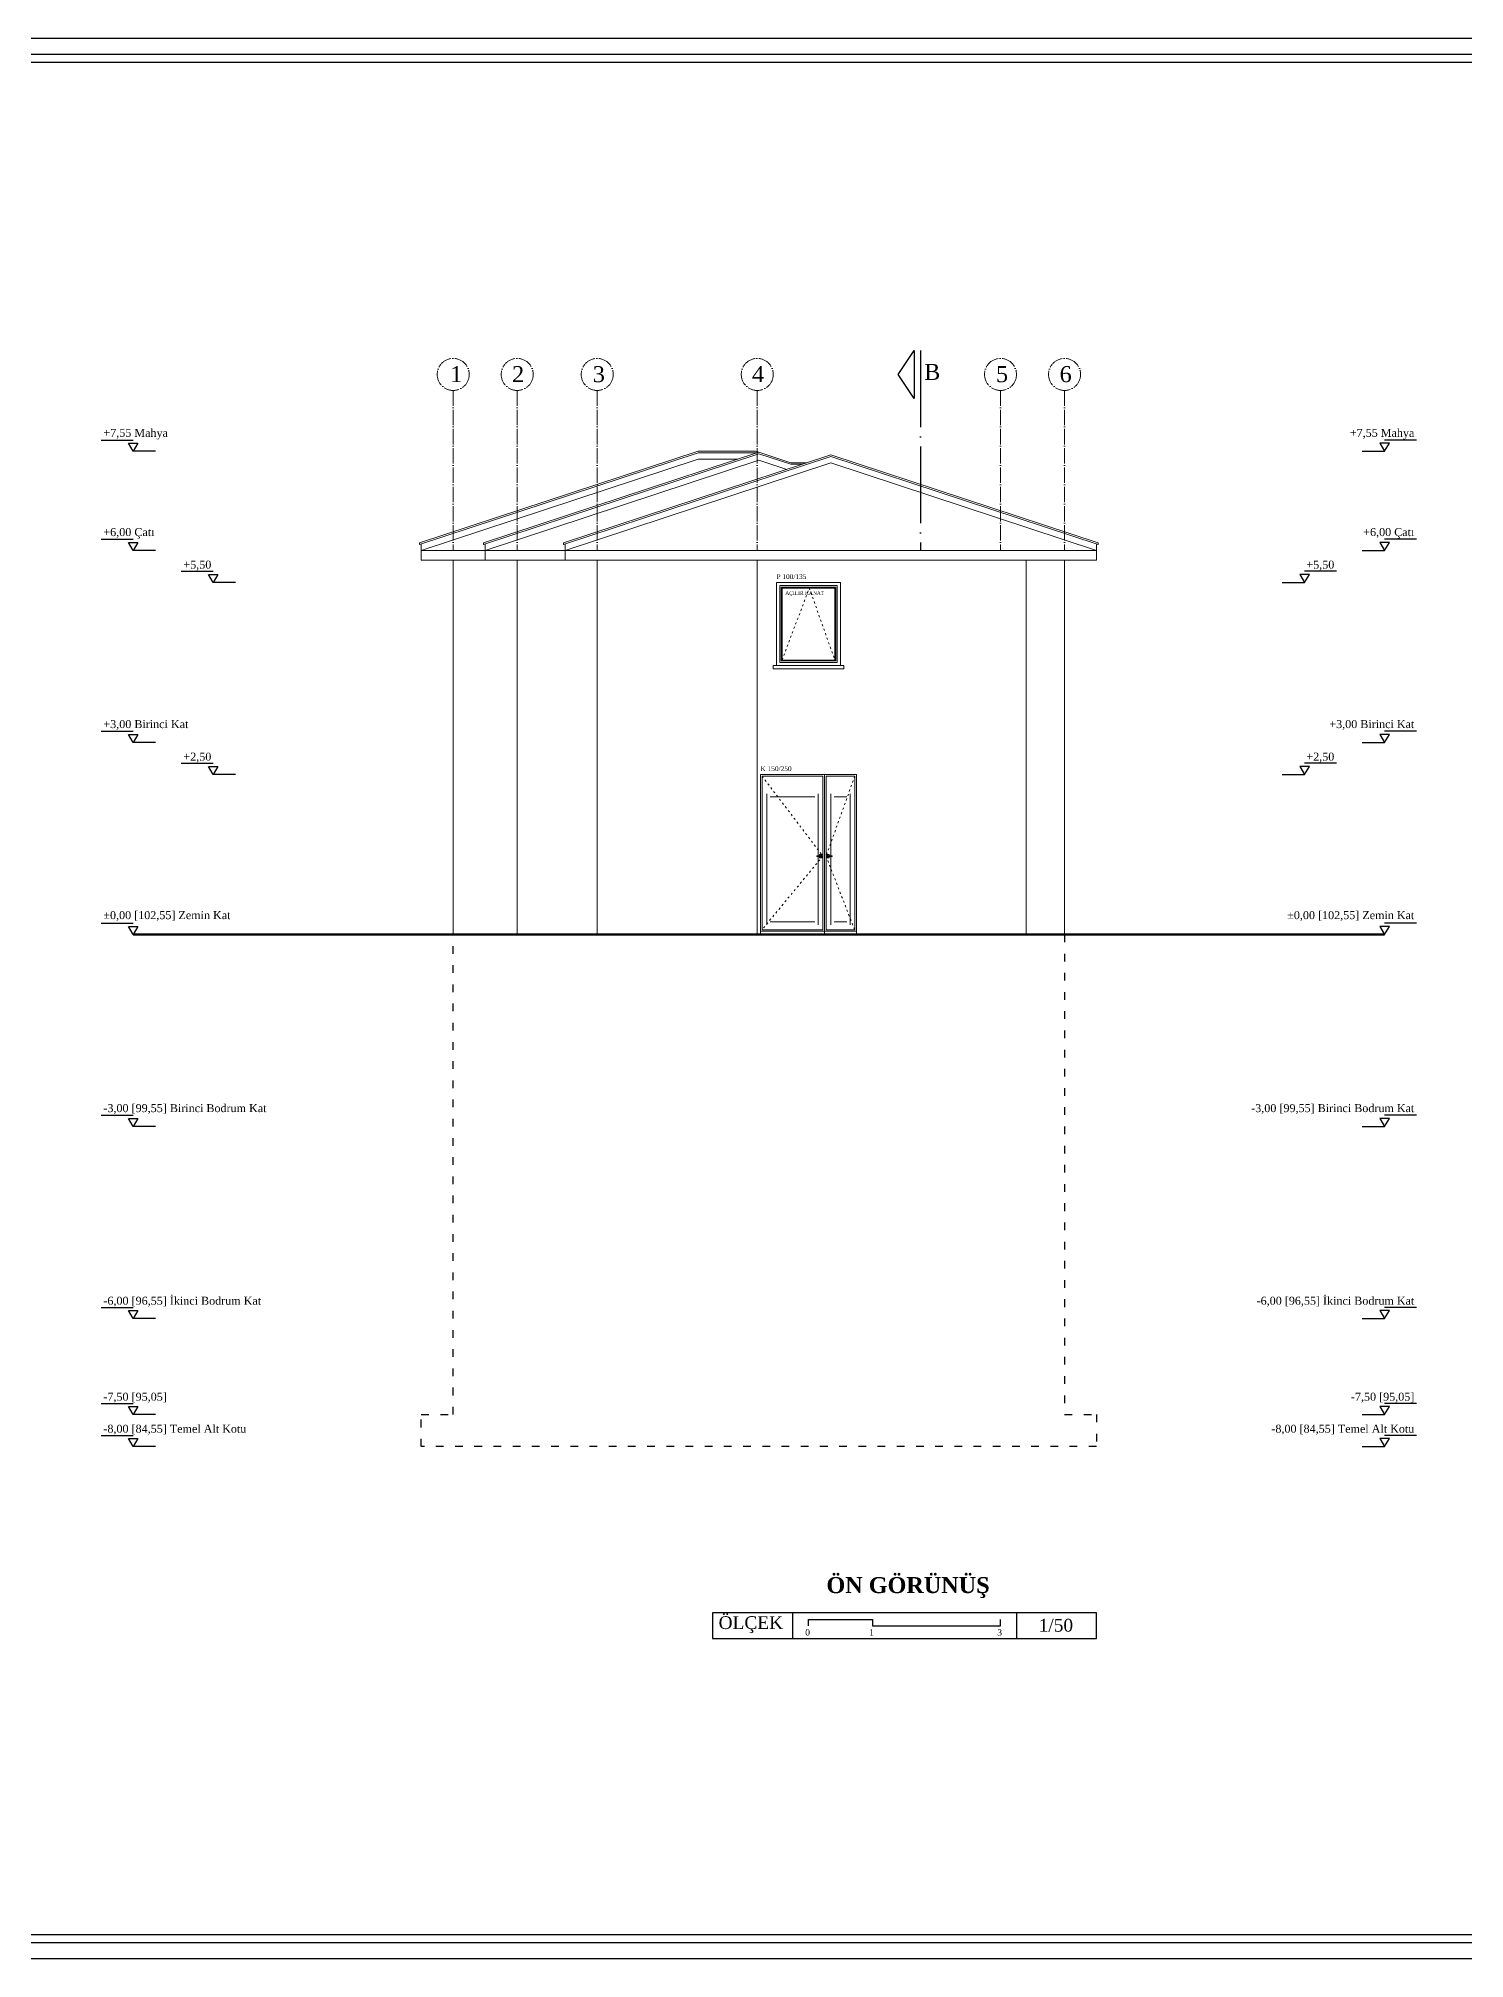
# Model space of a CAD drawing. Header units: metres. Extents: x -5196 to 34307, y 7076 to 19260.
# Drawn here: x 24159 to 26387, y 9174 to 12174 of the extents above; entities that cross this region are included whole.
import ezdxf

# ---------------------------------------------------------------- set-up
doc = ezdxf.new("R2010")
doc.units = ezdxf.units.M
for name, pattern in [('ACAD_ISO03', [30, 12, -18]), ('ACAD_ISO03W100', [30, 12, -18]), ('ACAD_ISO04W100', [30, 24, -3, 0, -3])]:
    doc.linetypes.add(name, pattern=pattern)
doc.layers.add('YLZ-AKS', color=7, linetype='ACAD_ISO04W100', lineweight=5, true_color=0x2e2f36)
doc.layers.add('YLZ-GÖRÜNÜŞ -arkada kalanlar-', color=7, linetype='Continuous', lineweight=0, true_color=0xb1b09f)
for name, color, linetype, lineweight in [('YLZ-ALAN HESABI', 41, 'Continuous', 35), ('YLZ-DUVAR', 151, 'Continuous', 20), ('YLZ-KAPI', 241, 'Continuous', 9), ('YLZ-PARSEL', 65, 'Continuous', 50), ('YLZ-PENCERE GÖRÜNÜŞ', 137, 'Continuous', 9), ('YLZ-ÇATI', 241, 'Continuous', 13), ('YLZ-ÖLÇÜ', 251, 'Continuous', 5)]:
    doc.layers.add(name, color=color, linetype=linetype, lineweight=lineweight)
for name, color, linetype in [('YLZ-Kesit Çizgisi', 10, 'Continuous'), ('YLZ-KOLON KİRİŞ KESİT', 240, 'Continuous'), ('YLZ-PAFTA', 165, 'Continuous'), ('YLZ-YAZI', 113, 'Continuous')]:
    doc.layers.add(name, color=color, linetype=linetype)
doc.styles.add('ARIAL', font='times.ttf')

# ---------------------------------------------------------------- blocks, each defined once
blk = doc.blocks.new('K 150 1')
blk.add_line((501655.5, 4509958), (501505.5, 4509958))
at = {"layer": 'YLZ-GÖRÜNÜŞ -arkada kalanlar-', "linetype": 'ACAD_ISO03W100', "ltscale": 0.25}
for points in [[(501508, 4510205.5), (501603, 4510080.5), (501508, 4509965.5)], [(501653, 4510205.5), (501608, 4510080.5), (501652.5, 4509965.5)]]:
    blk.add_lwpolyline(points, dxfattribs=at)
at = {"layer": 'YLZ-GÖRÜNÜŞ -arkada kalanlar-'}
for points in [[(501508, 4509965.5), (501603, 4509965.5), (501603, 4510205.5), (501508, 4510205.5)], [(501653, 4509965.5), (501608, 4509965.5), (501608, 4510205.5), (501653, 4510205.5)]]:
    blk.add_lwpolyline(points, close=True, dxfattribs=at)
at = {"layer": 'YLZ-KAPI'}
for p, q in [((501520.5, 4510173), (501590.5, 4510173)), ((501640.5, 4510173), (501620.5, 4510173)), ((501520.5, 4509978), (501590.5, 4509978)), ((501640.5, 4509978), (501620.5, 4509978))]:
    blk.add_line(p, q, dxfattribs=at)
for points in [[(501505.5, 4509963), (501605.5, 4509963), (501605.5, 4510208), (501505.5, 4510208)], [(501655.5, 4509963), (501605.5, 4509963), (501605.5, 4510208), (501655.5, 4510208)], [(501593.5, 4510081), (501601, 4510081), (501601, 4510080), (501593.5, 4510080)], [(501617.5, 4510081), (501610, 4510081), (501610, 4510080), (501617.5, 4510080)], [(501605.5, 4509958), (501505.5, 4509958), (501505.5, 4509963), (501605.5, 4509963)], [(501655.5, 4509958), (501605.5, 4509958), (501605.5, 4509963), (501655.5, 4509963)]]:
    blk.add_lwpolyline(points, close=True, dxfattribs=at)
for points in [[(501515.5, 4510178), (501515.5, 4509973)], [(501595.5, 4509973), (501595.5, 4510178)], [(501615.5, 4509973), (501615.5, 4510178)], [(501645.5, 4510178), (501645.5, 4509973)], [(501598, 4510081), (501598, 4510083), (501603, 4510083), (501603, 4510078), (501598, 4510078), (501598, 4510080)], [(501599.5, 4510081), (501599.5, 4510081.5), (501601.5, 4510081.5), (501601.5, 4510079.5), (501599.5, 4510079.5), (501599.5, 4510080)], [(501613, 4510081), (501613, 4510083), (501608, 4510083), (501608, 4510078), (501613, 4510078), (501613, 4510080)], [(501611.5, 4510081), (501611.5, 4510081.5), (501609.5, 4510081.5), (501609.5, 4510079.5), (501611.5, 4510079.5), (501611.5, 4510080)]]:
    blk.add_lwpolyline(points, dxfattribs=at)
at = {"layer": 'YLZ-YAZI', "insert": (501505.5, 4510220.8), "char_height": 7.5, "attachment_point": 1, "style": 'ARIAL'}
blk.add_mtext_dynamic_manual_height_columns('K 150/250', width=206.582, gutter_width=7.5, heights=[0], dxfattribs=at)
blk = doc.blocks.new('P 100 1')
at = {"layer": 'YLZ-GÖRÜNÜŞ -arkada kalanlar-'}
blk.add_lwpolyline([(504712.7, 4510574), (504630.2, 4510574), (504630.2, 4510686.5), (504712.7, 4510686.5)], close=True, dxfattribs=at)
at = {"layer": 'YLZ-GÖRÜNÜŞ -arkada kalanlar-', "linetype": 'ACAD_ISO03W100', "ltscale": 0.25}
blk.add_lwpolyline([(504630.2, 4510574), (504672.7, 4510686.5), (504712.7, 4510574)], dxfattribs=at)
at = {"layer": 'YLZ-PENCERE GÖRÜNÜŞ'}
for points in [[(504621.5, 4510565.3), (504721.5, 4510565.3), (504721.5, 4510695.3), (504621.5, 4510695.3)], [(504626.5, 4510570.3), (504716.5, 4510570.3), (504716.5, 4510690.3), (504626.5, 4510690.3)], [(504714, 4510572.8), (504629, 4510572.8), (504629, 4510687.8), (504714, 4510687.8)], [(504616.5, 4510560.3), (504726.5, 4510560.3), (504726.5, 4510565.3), (504616.5, 4510565.3)]]:
    blk.add_lwpolyline(points, close=True, dxfattribs=at)
at = {"layer": 'YLZ-YAZI', "attachment_point": 1, "style": 'ARIAL'}
for s, insert, char_height in [('P 100/135', (504621.5, 4510708.1), 7.5), ('AÇILIR KANAT', (504635.2, 4510681.5), 5.625)]:
    blk.add_mtext_dynamic_manual_height_columns(s, width=206.582, gutter_width=7.5, heights=[0], dxfattribs=dict(at, insert=insert, char_height=char_height))
blk = doc.blocks.new('Kot 3')
at = {"layer": 'YLZ-YAZI'}
for p, q in [((24257.1, 14546.3), (24307.1, 14546.3)), ((26312.1, 14546.3), (26262.1, 14546.3)), ((24257.1, 14391.3), (24307.1, 14391.3)), ((26312.1, 14391.3), (26262.1, 14391.3)), ((24382.1, 14341.3), (24432.1, 14341.3)), ((26187.1, 14341.3), (26137.1, 14341.3)), ((24257.1, 14091.3), (24307.1, 14091.3)), ((26312.1, 14091.3), (26262.1, 14091.3)), ((24382.1, 14041.3), (24432.1, 14041.3)), ((26187.1, 14041.3), (26137.1, 14041.3)), ((24257.1, 13791.3), (24307.1, 13791.3)), ((26312.1, 13791.3), (26262.1, 13791.3)), ((24257.1, 13491.3), (24307.1, 13491.3)), ((26312.1, 13491.3), (26262.1, 13491.3)), ((24257.1, 13191.3), (24307.1, 13191.3)), ((26312.1, 13191.3), (26262.1, 13191.3)), ((24257.1, 13041.3), (24307.1, 13041.3)), ((26312.1, 13041.3), (26262.1, 13041.3)), ((24257.1, 12991.3), (24307.1, 12991.3)), ((26312.1, 12991.3), (26262.1, 12991.3))]:
    blk.add_line(p, q, dxfattribs=at)
for points in [[(24342.1, 14528.8), (24307.1, 14528.8), (24299.6, 14541.3), (24314.6, 14541.3), (24307.1, 14528.8)], [(26227.1, 14528.8), (26262.1, 14528.8), (26269.6, 14541.3), (26254.6, 14541.3), (26262.1, 14528.8)], [(24342.1, 14373.8), (24307.1, 14373.8), (24299.6, 14386.3), (24314.6, 14386.3), (24307.1, 14373.8)], [(26227.1, 14373.8), (26262.1, 14373.8), (26269.6, 14386.3), (26254.6, 14386.3), (26262.1, 14373.8)], [(24467.1, 14323.8), (24432.1, 14323.8), (24424.6, 14336.3), (24439.6, 14336.3), (24432.1, 14323.8)], [(26102.1, 14323.8), (26137.1, 14323.8), (26144.6, 14336.3), (26129.6, 14336.3), (26137.1, 14323.8)], [(24342.1, 14073.8), (24307.1, 14073.8), (24299.6, 14086.3), (24314.6, 14086.3), (24307.1, 14073.8)], [(26227.1, 14073.8), (26262.1, 14073.8), (26269.6, 14086.3), (26254.6, 14086.3), (26262.1, 14073.8)], [(24467.1, 14023.8), (24432.1, 14023.8), (24424.6, 14036.3), (24439.6, 14036.3), (24432.1, 14023.8)], [(26102.1, 14023.8), (26137.1, 14023.8), (26144.6, 14036.3), (26129.6, 14036.3), (26137.1, 14023.8)], [(24342.1, 13773.8), (24307.1, 13773.8), (24299.6, 13786.3), (24314.6, 13786.3), (24307.1, 13773.8)], [(26227.1, 13773.8), (26262.1, 13773.8), (26269.6, 13786.3), (26254.6, 13786.3), (26262.1, 13773.8)], [(24342.1, 13473.8), (24307.1, 13473.8), (24299.6, 13486.3), (24314.6, 13486.3), (24307.1, 13473.8)], [(26227.1, 13473.8), (26262.1, 13473.8), (26269.6, 13486.3), (26254.6, 13486.3), (26262.1, 13473.8)], [(24342.1, 13173.8), (24307.1, 13173.8), (24299.6, 13186.3), (24314.6, 13186.3), (24307.1, 13173.8)], [(26227.1, 13173.8), (26262.1, 13173.8), (26269.6, 13186.3), (26254.6, 13186.3), (26262.1, 13173.8)], [(24342.1, 13023.8), (24307.1, 13023.8), (24299.6, 13036.3), (24314.6, 13036.3), (24307.1, 13023.8)], [(26227.1, 13023.8), (26262.1, 13023.8), (26269.6, 13036.3), (26254.6, 13036.3), (26262.1, 13023.8)], [(24342.1, 12973.8), (24307.1, 12973.8), (24299.6, 12986.3), (24314.6, 12986.3), (24307.1, 12973.8)], [(26227.1, 12973.8), (26262.1, 12973.8), (26269.6, 12986.3), (26254.6, 12986.3), (26262.1, 12973.8)]]:
    blk.add_lwpolyline(points, dxfattribs=at)
at = {"layer": 'YLZ-YAZI', "char_height": 12.5, "style": 'ARIAL'}
for s, width, heights, insert, attachment_point in [('+7,55 Mahya', 358.477, [93.8], (24260.6, 14563.8), 1), ('+7,55 Mahya', 358.477, [93.8], (26308.6, 14563.8), 3), ('+6,00 Çatı', 358.477, [93.8], (24260.6, 14408.8), 1), ('+6,00 Çatı', 358.477, [93.8], (26308.6, 14408.8), 3), ('+5,50', 344.303, [0], (24385.6, 14357.9), 1), ('+5,50', 344.303, [0], (26183.6, 14357.9), 3), ('+3,00 Birinci Kat', 358.477, [93.8], (24260.6, 14108.8), 1), ('+3,00 Birinci Kat', 358.477, [93.8], (26308.6, 14108.8), 3), ('+2,50', 344.303, [0], (24385.6, 14057.9), 1), ('+2,50', 344.303, [0], (26183.6, 14057.9), 3), ('±0,00 [102,55] Zemin Kat', 344.303, [0], (24260.6, 13810.3), 1), ('±0,00 [102,55] Zemin Kat', 344.303, [0], (26308.6, 13810.3), 3), ('-3,00 [99,55] Birinci Bodrum Kat', 358.477, [93.8], (24260.6, 13508.8), 1), ('-3,00 [99,55] Birinci Bodrum Kat', 358.477, [93.8], (26308.6, 13508.8), 3), ('-6,00 [96,55] İkinci Bodrum Kat', 344.303, [0], (24260.6, 13207.9), 1), ('-6,00 [96,55] İkinci Bodrum Kat', 344.303, [0], (26308.6, 13207.9), 3), ('-7,50 [95,05]', 344.303, [0], (24260.6, 13057.9), 1), ('-7,50 [95,05]', 344.303, [0], (26308.6, 13057.9), 3), ('-8,00 [84,55] Temel Alt Kotu', 344.303, [0], (24260.6, 13007.9), 1), ('-8,00 [84,55] Temel Alt Kotu', 344.303, [0], (26308.6, 13007.9), 3)]:
    blk.add_mtext_dynamic_manual_height_columns(s, width=width, gutter_width=12.5, heights=heights, dxfattribs=dict(at, insert=insert, attachment_point=attachment_point))

msp = doc.modelspace()

# ---------------------------------------------------------------- linework, layer by layer
at = {"layer": 'YLZ-AKS'}
for p, q in [((24807.1, 11623.82), (24807.1, 11373.82)), ((24907.1, 11623.82), (24907.1, 11373.82)), ((25032.1, 11623.82), (25032.1, 11373.82)), ((25282.1, 11623.82), (25282.1, 11373.82)), ((25662.1, 11623.82), (25662.1, 11373.82)), ((25762.1, 11623.82), (25762.1, 11373.82))]:
    msp.add_line(p, q, dxfattribs=at)
for centre in [(24807.1, 11648.82), (24907.1, 11648.82), (25032.1, 11648.82), (25282.1, 11648.82), (25662.1, 11648.82), (25762.1, 11648.82)]:
    msp.add_circle(centre, 25, dxfattribs=at)
at = {"layer": 'YLZ-DUVAR'}
for p, q in [((24807.1, 11358.82), (24807.1, 10773.82)), ((24907.1, 11358.82), (24907.1, 10773.82)), ((25032.1, 11358.82), (25032.1, 10773.82)), ((25282.1, 10773.82), (25282.1, 11358.82)), ((25702.1, 10773.82), (25702.1, 11358.82)), ((25762.1, 11358.82), (25762.1, 10773.82))]:
    msp.add_line(p, q, dxfattribs=at)
for points in [[(24857.1, 11373.82), (24757.1, 11373.82), (24757.1, 11358.82), (24857.1, 11358.82)], [(24982.1, 11373.82), (24857.1, 11373.82), (24857.1, 11358.82), (24982.1, 11358.82)]]:
    msp.add_lwpolyline(points, dxfattribs=at)
msp.add_lwpolyline([(24982.1, 11373.82), (25812.1, 11373.82), (25812.1, 11358.82), (24982.1, 11358.82)], close=True, dxfattribs=at)
at = {"layer": 'YLZ-Kesit Çizgisi', "linetype": 'ACAD_ISO04W100', "ltscale": 5}
msp.add_line((25537.1, 11686.32), (25537.1, 11373.82), dxfattribs=at)
msp.add_lwpolyline([(25527.1, 11611.32), (25502.1, 11648.82), (25527.1, 11686.32), (25527.1, 11611.32)], dxfattribs=at)
at = {"layer": 'YLZ-KOLON KİRİŞ KESİT', "linetype": 'ACAD_ISO03'}
msp.add_lwpolyline([(25762.1, 10773.82), (25762.1, 10023.82), (25812.1, 10023.82), (25812.1, 9973.82), (24757.1, 9973.82), (24757.1, 10023.82), (24807.1, 10023.82), (24807.1, 10773.82)], dxfattribs=at)
at = {"layer": 'YLZ-PAFTA'}
for p, q in [((25337.1, 9713.82), (25337.1, 9673.82)), ((25687.1, 9713.82), (25687.1, 9673.82))]:
    msp.add_line(p, q, dxfattribs=at)
for points in [[(18557.1, 9173.82), (34307.1, 9173.82), (34307.1, 12173.82), (18557.1, 12173.82)], [(18582.1, 9198.82), (34282.1, 9198.82), (34282.1, 12148.82), (18582.1, 12148.82)], [(18594.6, 9211.32), (34269.6, 9211.32), (34269.6, 12136.32), (18594.6, 12136.32)], [(25212.1, 9713.82), (25212.1, 9673.82), (25812.1, 9673.82), (25812.1, 9713.82)]]:
    msp.add_lwpolyline(points, close=True, dxfattribs=at)
msp.add_lwpolyline([(25362.07, 9693.75), (25362.07, 9703.75), (25462.07, 9703.75), (25462.07, 9693.75), (25662.07, 9693.75), (25662.07, 9703.75)], dxfattribs=at)
at = {"layer": 'YLZ-PARSEL'}
msp.add_line((24307.1, 10773.82), (26262.1, 10773.82), dxfattribs=at)
at = {"layer": 'YLZ-ÇATI'}
for points in [[(25280.81, 11526.15), (25279.6, 11526.55), (25189.6, 11526.55), (24754.6, 11383), (24754.6, 11385.5), (25189.6, 11529.05), (25279.6, 11529.05), (25284.6, 11527.4)], [(25352.02, 11508.4), (25334.6, 11508.4), (25284.6, 11524.9), (24854.6, 11383), (24854.6, 11385.5), (25284.6, 11527.4), (25334.6, 11510.9), (25359.6, 11510.9)], [(24757.1, 11383.82), (24757.1, 11373.82), (25189.6, 11516.55), (25251.72, 11516.55)], [(24857.1, 11383.82), (24857.1, 11373.82), (25284.6, 11514.9), (25328.16, 11500.52)], [(24982.1, 11383.82), (24982.1, 11373.82), (25397.1, 11510.77), (25812.1, 11373.82), (25812.1, 11383.82)]]:
    msp.add_lwpolyline(points, dxfattribs=at)
msp.add_lwpolyline([(25814.6, 11385.5), (25814.6, 11383), (25397.1, 11520.77), (24979.6, 11383), (24979.6, 11385.5), (25397.1, 11523.27)], close=True, dxfattribs=at)

# ---------------------------------------------------------------- block references
at = {"layer": 'YLZ-ALAN HESABI'}
msp.add_blockref('Kot 3', (0, -3000), dxfattribs=at)
at = {"layer": 'YLZ-ÖLÇÜ'}
for name, p in [('P 100 1', (-479309.36, -4499371.46)), ('K 150 1', (-476218.43, -4499184.17))]:
    msp.add_blockref(name, p, dxfattribs=at)

# ---------------------------------------------------------------- texts
at = {"layer": 'YLZ-Kesit Çizgisi', "linetype": 'ACAD_ISO04W100', "ltscale": 5, "insert": (25542.87, 11665.26), "char_height": 25, "attachment_point": 1, "style": 'ARIAL'}
msp.add_mtext_dynamic_manual_height_columns('B', width=209.7418, gutter_width=12.5, heights=[103.98], dxfattribs=at)
at = {"layer": 'YLZ-YAZI', "style": 'ARIAL'}
for s, width, heights, insert, char_height, attachment_point in [('\\pi10.94691;1', 31.5189, [8.55], (24791.41, 11661.77), 25, 1), ('\\pi7.69349;2', 31.5189, [8.55], (24891.41, 11661.77), 25, 1), ('\\pi8.81101;3', 31.5189, [8.55], (25016.41, 11661.77), 25, 1), ('\\pi7.45917;4', 31.5189, [8.55], (25266.41, 11661.77), 25, 1), ('\\pi8.63076;5', 31.5189, [8.55], (25646.41, 11661.77), 25, 1), ('\\pi8.03595;6', 31.5189, [8.55], (25746.41, 11661.77), 25, 1), ('\\pi74.57941,t249.57941;{\\fTimes New Roman|b1|i0|c162|p18;ÖN GÖRÜNÜŞ}', 395.9616, [0], (25315.65, 9769.86), 25, 1), ('ÖLÇEK', 395.9616, [0], (25322.42, 9708.73), 20, 3), ('1/50', 395.9616, [0], (25775.48, 9704.59), 20, 3), ('0', 395.9616, [0], (25364.52, 9688.5), 10, 3), ('1', 395.9616, [0], (25464.52, 9688.5), 10, 3), ('3', 395.9616, [0], (25664.52, 9688.5), 10, 3)]:
    msp.add_mtext_dynamic_manual_height_columns(s, width=width, gutter_width=12.5, heights=heights, dxfattribs=dict(at, insert=insert, char_height=char_height, attachment_point=attachment_point))

doc.saveas('drawing.dxf')
